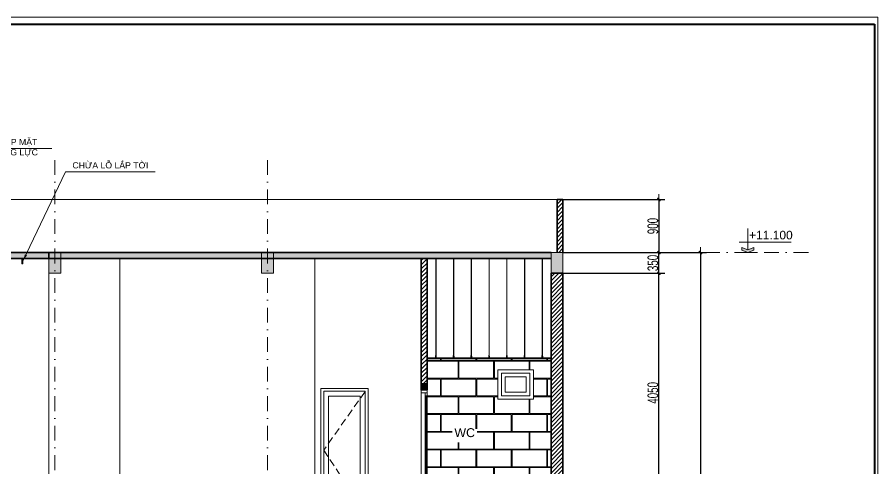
# Model space of a CAD drawing. Header units: inches. Extents: x 921646 to 2157952, y -92667 to 262089.
# Drawn here: x 1961124 to 1975689, y 151147 to 158778 of the extents above; entities that cross this region are included whole.
import ezdxf
from ezdxf.enums import TextEntityAlignment as Align

# ---------------------------------------------------------------- set-up
doc = ezdxf.new("R2010")
doc.units = ezdxf.units.IN
doc.header["$MEASUREMENT"] = 0
doc.linetypes.add('DASHDOT', pattern=[1, 0.5, -0.25, 0, -0.25])
doc.linetypes.add('HIDDEN', pattern=[9.525, 6.35, -3.175])
doc.layers.get('0').update_dxf_attribs({"lineweight": 9})
doc.layers.get('DEFPOINTS').update_dxf_attribs({"lineweight": 9})
for name, color, linetype, lineweight in [('00 gach chiu lua', 30, 'Continuous', 13), ('01-WALL', 10, 'Continuous', 35), ('04-TRUC', 40, 'DASHDOT', 9), ('09-DIMOUT', 251, 'Continuous', 9), ('11 CUA', 42, 'Continuous', 15), ('12 LAT GACH', 46, 'Continuous', 13), ('13-VATDUNG', 104, 'Continuous', 13), ('14 KHUAT', 106, 'HIDDEN', 13), ('15 TEXT', 134, 'Continuous', 15), ('6 DIM KICH THUOC', 8, 'Continuous', 9), ('7 VAT DUNG', 34, 'Continuous', 15), ('Cp Net Manh 0.15', 8, 'Continuous', 15), ('Cp Net Thep 0.40', 2, 'Continuous', 40), ('CUA', 3, 'Continuous', 18), ('dim', 252, 'Continuous', 9)]:
    doc.layers.add(name, color=color, linetype=linetype, lineweight=lineweight)
doc.layers.add('02-TEXT', color=7, linetype='Continuous')
doc.styles.add('ARIAL', font='arial.ttf')
doc.styles.add('C', font='VHARIAL.TTF')
doc.styles.add('CHU', font='arial.ttf')
doc.styles.add('KICHTHUOC', font='VHELVCN.TTF', dxfattribs={"width": 0.8})
doc.styles.add('KS Sophia 191015$0$GHICHU-C', font='arial.ttf', dxfattribs={"width": 0.7})
doc.dimstyles.new('Copy of 100', dxfattribs={"dimscale": 100, "dimtxt": 1.8, "dimasz": 0.003, "dimexe": 1, "dimexo": 0, "dimgap": 0.1, "dimtad": 1, "dimdec": 0, "dimdsep": 46, "dimtxsty": 'KICHTHUOC', "dimblk": '1A', "dimcen": 0.001, "dimdle": 1.5, "dimclrt": 3, "dimadec": 0, "dimazin": 0, "dimtfac": 1, "dimtdec": 0, "dimtix": 1, "dimtmove": 2, "dimatfit": 3, "dimldrblk": '1A', "dimfxl": 1, "dimtolj": 1, "dimtzin": 0, "dimarcsym": 0})
doc.dimstyles.new('VJC100', dxfattribs={"dimscale": 1.2, "dimtxt": 200, "dimasz": 100, "dimexe": 100, "dimexo": 0, "dimgap": 60, "dimtad": 1, "dimdec": 0, "dimlfac": -1, "dimzin": 9, "dimdsep": 46, "dimtxsty": 'CHU', "dimblk": 'ARCHTICK', "dimcen": 0.9, "dimdle": 100, "dimclrd": 251, "dimclre": 251, "dimclrt": 3, "dimadec": 0, "dimazin": 0, "dimtfac": 1, "dimtdec": 0, "dimtix": 1, "dimtmove": 2, "dimatfit": 3, "dimfxl": 500, "dimtolj": 1, "dimtzin": 0, "dimlwd": 13, "dimlwe": 9, "dimarcsym": 0})

# ---------------------------------------------------------------- blocks, each defined once
blk = doc.blocks.new('ưqeqweqeqeqeqw')
at = {"layer": '09-DIMOUT'}
h = blk.add_hatch(color=256, dxfattribs=at)
h.dxf.hatch_style = 1
h.paths.add_polyline_path([(1769227, 99389), (1769027, 99389), (1769027, 99039), (1769227, 99039)])
blk.add_lwpolyline([(1769027, 99039), (1769227, 99039), (1769227, 99389), (1769027, 99389)], close=True, dxfattribs=at)
blk = doc.blocks.new('KTHUOC')
blk.add_hatch(color=256).paths.add_polyline_path([(-71, -42), (42, 71, -1), (71, 42), (-42, -71, -1)])
for p, q in [((-14, 14), (14, -14)), ((0, -200), (0, 200)), ((-300, 0), (300, 0))]:
    blk.add_line(p, q)
for points in [[(42, 71), (-71, -42)], [(-42, -71), (71, 42)]]:
    blk.add_lwpolyline(points)
for centre, start, end in [((57, 57), 315, 135), ((-57, -57), 135, 315)]:
    blk.add_arc(centre, 20, start, end)
blk = doc.blocks.new('1A')
at = {"layer": '00 gach chiu lua'}
blk.add_blockref('KTHUOC', (0, 0), dxfattribs=at)
blk = doc.blocks.new('*D57')
at = {"layer": '09-DIMOUT', "color": 0, "lineweight": -2, "transparency": 16777216}
for p, q in [((1970361, 154441), (1972085, 154441)), ((1971985, 150392), (1971985, 154441)), ((1971480, 150391), (1972085, 150391))]:
    blk.add_line(p, q, dxfattribs=at)
at = {"layer": 'DEFPOINTS', "color": 0, "transparency": 16777216}
for p in [(1970361, 154441), (1971985, 154441), (1971480, 150391)]:
    blk.add_point(p, dxfattribs=at)
at = {"layer": '09-DIMOUT', "color": 0, "lineweight": -2, "transparency": 16777216, "xscale": 0.3, "yscale": 0.3, "zscale": 0.3}
for p, rotation in [((1971985, 154441), 90), ((1971985, 150391), 270)]:
    blk.add_blockref('1A', p, dxfattribs=dict(at, rotation=rotation))
at = {"layer": '09-DIMOUT', "color": 3, "transparency": 16777216, "insert": (1971883, 152416), "char_height": 180, "attachment_point": 5, "rotation": 90, "style": 'KICHTHUOC'}
blk.add_mtext('\\A1;4050', dxfattribs=at)
blk = doc.blocks.new('*D58')
at = {"layer": '09-DIMOUT', "color": 0, "lineweight": -2, "transparency": 16777216}
for p, q in [((1971480, 154791), (1972790, 154791)), ((1972690, 154791), (1972690, 143692)), ((1971480, 143691), (1972790, 143691))]:
    blk.add_line(p, q, dxfattribs=at)
at = {"layer": 'DEFPOINTS', "color": 0, "transparency": 16777216}
for p in [(1971480, 154791), (1971480, 143691), (1972690, 143691)]:
    blk.add_point(p, dxfattribs=at)
at = {"layer": '09-DIMOUT', "color": 0, "lineweight": -2, "transparency": 16777216, "xscale": 0.3, "yscale": 0.3, "zscale": 0.3}
for p, rotation in [((1972690, 154791), 90), ((1972690, 143691), 270)]:
    blk.add_blockref('1A', p, dxfattribs=dict(at, rotation=rotation))
at = {"layer": '09-DIMOUT', "color": 3, "transparency": 16777216, "insert": (1972589, 149241), "char_height": 180, "attachment_point": 5, "rotation": 90, "style": 'KICHTHUOC'}
blk.add_mtext('\\A1;11100', dxfattribs=at)
blk = doc.blocks.new('*D62')
at = {"layer": '09-DIMOUT', "color": 0, "lineweight": -2, "transparency": 16777216}
for p, q in [((1970361, 155691), (1972085, 155691)), ((1971985, 155691), (1971985, 154792)), ((1970361, 154791), (1972085, 154791))]:
    blk.add_line(p, q, dxfattribs=at)
at = {"layer": 'DEFPOINTS', "color": 0, "transparency": 16777216}
for p in [(1970361, 155691), (1970361, 154791), (1971985, 154791)]:
    blk.add_point(p, dxfattribs=at)
at = {"layer": '09-DIMOUT', "color": 0, "lineweight": -2, "transparency": 16777216, "xscale": 0.3, "yscale": 0.3, "zscale": 0.3}
for p, rotation in [((1971985, 155691), 90), ((1971985, 154791), 270)]:
    blk.add_blockref('1A', p, dxfattribs=dict(at, rotation=rotation))
at = {"layer": '09-DIMOUT', "color": 3, "transparency": 16777216, "insert": (1971883, 155241), "char_height": 180, "attachment_point": 5, "rotation": 90, "style": 'KICHTHUOC'}
blk.add_mtext('\\A1;900', dxfattribs=at)
blk = doc.blocks.new('cao do')
at = {"layer": '15 TEXT'}
h = blk.add_hatch(color=256, dxfattribs=at)
h.dxf.hatch_style = 1
h.paths.add_polyline_path([(155, 47), (261, 90), (261, 42), (155, 0), (49, 42), (49, 90)])
for p, q in [((0, 181), (911, 181)), ((0, 0), (310, 0))]:
    blk.add_line(p, q, dxfattribs=at)
blk.add_lwpolyline([(155, 424), (155, 47)], dxfattribs=at)
blk.add_lwpolyline([(155, 47), (261, 90), (261, 42), (155, 0), (49, 42), (49, 90)], close=True, dxfattribs=at)
at = {"layer": '15 TEXT', "color": 3, "style": 'ARIAL'}
blk.add_attdef('%%P0,000', text='', height=150, dxfattribs=at).set_placement((558, 307), align=Align.MIDDLE_CENTER)
blk = doc.blocks.new('_ArchTick')
at = {"layer": 'dim', "const_width": 0.15}
blk.add_lwpolyline([(0.2, 0.2), (-0.2, -0.2)], dxfattribs=at)
blk = doc.blocks.new('Khung Ht dep')
at = {"layer": 'Cp Net Thep 0.40', "color": 106, "flags": 128}
blk.add_lwpolyline([(30380, 21415), (30380, 1792), (3162, 1792), (3162, 21415)], close=True, dxfattribs=at)
at = {"layer": 'DEFPOINTS', "ltscale": 100}
blk.add_lwpolyline([(30430, 1692), (30430, 21515), (1912, 21515), (1912, 1692)], close=True, dxfattribs=at)
blk = doc.blocks.new('*D985')
at = {"layer": '09-DIMOUT', "color": 0, "lineweight": -2, "transparency": 16777216}
for p, q in [((1970361, 154791), (1972085, 154791)), ((1971985, 154442), (1971985, 154791)), ((1970361, 154441), (1972085, 154441))]:
    blk.add_line(p, q, dxfattribs=at)
at = {"layer": 'DEFPOINTS', "color": 0, "transparency": 16777216}
for p in [(1970361, 154791), (1971985, 154791), (1970361, 154441)]:
    blk.add_point(p, dxfattribs=at)
at = {"layer": '09-DIMOUT', "color": 0, "lineweight": -2, "transparency": 16777216, "xscale": 0.3, "yscale": 0.3, "zscale": 0.3}
for p, rotation in [((1971985, 154791), 90), ((1971985, 154441), 270)]:
    blk.add_blockref('1A', p, dxfattribs=dict(at, rotation=rotation))
at = {"layer": '09-DIMOUT', "color": 3, "transparency": 16777216, "insert": (1971883, 154616), "char_height": 180, "attachment_point": 5, "rotation": 90, "style": 'KICHTHUOC'}
blk.add_mtext('\\A1;350', dxfattribs=at)
blk = doc.blocks.new('*U63')
for p, q in [((100, 0), (100, -30)), ((1975, 0), (1975, -30)), ((50, -30), (2025, -30))]:
    blk.add_line(p, q)
for points in [[(0, 0), (50, 0), (50, -100), (0, -100)], [(2025, 0), (2075, 0), (2075, -100), (2025, -100)]]:
    blk.add_lwpolyline(points, close=True)
for points in [[(2025, 0), (50, 0)], [(2025, -100), (50, -100)]]:
    blk.add_lwpolyline(points)
at = {"color": 8}
blk.add_lwpolyline([(100, -15), (1975, -15)], dxfattribs=at)
at = {"style": 'KS Sophia 191015$0$GHICHU-C', "flags": 1}
for tag, p in [('TEN_CUA', (450, -174)), ('KICH_THUOC', (450, -290)), ('QUI_CACH', (450, -411))]:
    blk.add_attdef(tag, text='', height=50, dxfattribs=at).set_placement(p, align=Align.MIDDLE)
blk = doc.blocks.new('*U993')
for p, q in [((295, 3400), (295, 122)), ((303, 3400), (303, 122)), ((895, 3400), (895, 122)), ((903, 3400), (903, 122)), ((1495, 3400), (1495, 122)), ((1503, 3400), (1503, 122)), ((2095, 3400), (2095, 122)), ((2103, 3400), (2103, 122)), ((2695, 3400), (2695, 122)), ((2703, 3400), (2703, 122)), ((3295, 3400), (3295, 122)), ((3303, 3400), (3303, 122)), ((3895, 3400), (3895, 122)), ((3903, 3400), (3903, 122)), ((286, 92), (287, 92)), ((286, 92), (286, 88)), ((287, 91), (286, 91)), ((286, 91), (287, 91)), ((287, 88), (286, 88)), ((286, 88), (287, 88)), ((286, 88), (287, 88)), ((287, 97), (289, 97)), ((287, 97), (287, 30)), ((287, 92), (287, 88)), ((287, 30), (313, 30)), ((288, 118), (288, 116)), ((288, 118), (313, 118)), ((288, 116), (311, 116)), ((289, 97), (289, 32)), ((309, 91), (289, 91)), ((307, 88), (289, 88)), ((289, 75), (289, 82)), ((289, 82), (309, 82)), ((289, 75), (290, 74)), ((289, 39), (290, 40)), ((289, 32), (289, 39)), ((309, 32), (289, 32)), ((289, 32), (311, 32)), ((290, 75), (290, 81)), ((290, 81), (308, 81)), ((290, 75), (291, 75)), ((290, 40), (290, 74)), ((290, 33), (290, 39)), ((290, 39), (291, 39)), ((308, 33), (290, 33)), ((291, 39), (291, 75)), ((293, 121), (293, 118)), ((293, 113), (293, 116)), ((303, 122), (294, 122)), ((303, 112), (294, 112)), ((295, 121), (295, 118)), ((295, 118), (295, 118)), ((295, 113), (295, 116)), ((295, 112), (295, 111)), ((295, 110), (295, 109)), ((295, 108), (295, 107)), ((295, 106), (295, 105)), ((295, 104), (295, 103)), ((303, 102), (295, 102)), ((304, 122), (303, 122)), ((303, 121), (303, 118)), ((303, 118), (303, 118)), ((303, 113), (303, 116)), ((304, 112), (303, 112)), ((303, 112), (303, 111)), ((303, 110), (303, 109)), ((303, 108), (303, 107)), ((303, 106), (303, 105)), ((303, 104), (303, 103)), ((305, 121), (305, 118)), ((305, 113), (305, 116)), ((309, 88), (308, 88)), ((308, 81), (308, 76)), ((309, 76), (308, 76)), ((308, 38), (308, 33)), ((309, 38), (308, 38)), ((309, 82), (309, 76)), ((309, 38), (309, 32)), ((311, 91), (310, 91)), ((311, 88), (310, 88)), ((311, 116), (311, 32)), ((313, 118), (313, 30)), ((314, 92), (313, 92)), ((313, 92), (313, 88)), ((314, 91), (313, 91)), ((314, 88), (313, 88)), ((314, 88), (313, 88)), ((314, 92), (314, 88)), ((886, 92), (887, 92)), ((886, 92), (886, 88)), ((887, 91), (886, 91)), ((886, 91), (887, 91)), ((887, 88), (886, 88)), ((886, 88), (887, 88)), ((886, 88), (887, 88)), ((887, 97), (889, 97)), ((887, 97), (887, 30)), ((887, 92), (887, 88)), ((887, 30), (913, 30)), ((888, 118), (888, 116)), ((888, 118), (913, 118)), ((888, 116), (911, 116)), ((889, 97), (889, 32)), ((909, 91), (889, 91)), ((907, 88), (889, 88)), ((889, 75), (889, 82)), ((889, 82), (909, 82)), ((889, 75), (890, 74)), ((889, 39), (890, 40)), ((889, 32), (889, 39)), ((909, 32), (889, 32)), ((889, 32), (911, 32)), ((890, 75), (890, 81)), ((890, 81), (908, 81)), ((890, 75), (891, 75)), ((890, 40), (890, 74)), ((890, 33), (890, 39)), ((890, 39), (891, 39)), ((908, 33), (890, 33)), ((891, 39), (891, 75)), ((893, 121), (893, 118)), ((893, 113), (893, 116)), ((903, 122), (894, 122)), ((903, 112), (894, 112)), ((895, 121), (895, 118)), ((895, 118), (895, 118)), ((895, 113), (895, 116)), ((895, 112), (895, 111)), ((895, 110), (895, 109)), ((895, 108), (895, 107)), ((895, 106), (895, 105)), ((895, 104), (895, 103)), ((903, 102), (895, 102)), ((904, 122), (903, 122)), ((903, 121), (903, 118)), ((903, 118), (903, 118)), ((903, 113), (903, 116)), ((904, 112), (903, 112)), ((903, 112), (903, 111)), ((903, 110), (903, 109)), ((903, 108), (903, 107)), ((903, 106), (903, 105)), ((903, 104), (903, 103)), ((905, 121), (905, 118)), ((905, 113), (905, 116)), ((909, 88), (908, 88)), ((908, 81), (908, 76)), ((909, 76), (908, 76)), ((908, 38), (908, 33)), ((909, 38), (908, 38)), ((909, 82), (909, 76)), ((909, 38), (909, 32)), ((911, 91), (910, 91)), ((911, 88), (910, 88)), ((911, 116), (911, 32)), ((913, 118), (913, 30)), ((914, 92), (913, 92)), ((913, 92), (913, 88)), ((914, 91), (913, 91)), ((914, 88), (913, 88)), ((914, 88), (913, 88)), ((914, 92), (914, 88)), ((1486, 92), (1487, 92)), ((1486, 92), (1486, 88)), ((1487, 91), (1486, 91)), ((1486, 91), (1487, 91)), ((1487, 88), (1486, 88)), ((1486, 88), (1487, 88)), ((1486, 88), (1487, 88)), ((1487, 97), (1489, 97)), ((1487, 97), (1487, 30)), ((1487, 92), (1487, 88)), ((1487, 30), (1513, 30)), ((1488, 118), (1488, 116)), ((1488, 118), (1513, 118)), ((1488, 116), (1511, 116)), ((1489, 97), (1489, 32)), ((1509, 91), (1489, 91)), ((1507, 88), (1489, 88)), ((1489, 75), (1489, 82)), ((1489, 82), (1509, 82)), ((1489, 75), (1490, 74)), ((1489, 39), (1490, 40)), ((1489, 32), (1489, 39)), ((1509, 32), (1489, 32)), ((1489, 32), (1511, 32)), ((1490, 75), (1490, 81)), ((1490, 81), (1508, 81)), ((1490, 75), (1491, 75)), ((1490, 40), (1490, 74)), ((1490, 33), (1490, 39)), ((1490, 39), (1491, 39)), ((1508, 33), (1490, 33)), ((1491, 39), (1491, 75)), ((1493, 121), (1493, 118)), ((1493, 113), (1493, 116)), ((1503, 122), (1494, 122)), ((1503, 112), (1494, 112)), ((1495, 121), (1495, 118)), ((1495, 118), (1495, 118)), ((1495, 113), (1495, 116)), ((1495, 112), (1495, 111)), ((1495, 110), (1495, 109)), ((1495, 108), (1495, 107)), ((1495, 106), (1495, 105)), ((1495, 104), (1495, 103)), ((1503, 102), (1495, 102)), ((1504, 122), (1503, 122)), ((1503, 121), (1503, 118)), ((1503, 118), (1503, 118)), ((1503, 113), (1503, 116)), ((1504, 112), (1503, 112)), ((1503, 112), (1503, 111)), ((1503, 110), (1503, 109)), ((1503, 108), (1503, 107)), ((1503, 106), (1503, 105)), ((1503, 104), (1503, 103)), ((1505, 121), (1505, 118)), ((1505, 113), (1505, 116)), ((1509, 88), (1508, 88)), ((1508, 81), (1508, 76)), ((1509, 76), (1508, 76)), ((1508, 38), (1508, 33)), ((1509, 38), (1508, 38)), ((1509, 82), (1509, 76)), ((1509, 38), (1509, 32)), ((1511, 91), (1510, 91)), ((1511, 88), (1510, 88)), ((1511, 116), (1511, 32)), ((1513, 118), (1513, 30)), ((1514, 92), (1513, 92)), ((1513, 92), (1513, 88)), ((1514, 91), (1513, 91)), ((1514, 88), (1513, 88)), ((1514, 88), (1513, 88)), ((1514, 92), (1514, 88)), ((2086, 92), (2087, 92)), ((2086, 92), (2086, 88)), ((2087, 91), (2086, 91)), ((2086, 91), (2087, 91)), ((2087, 88), (2086, 88)), ((2086, 88), (2087, 88)), ((2086, 88), (2087, 88)), ((2087, 97), (2089, 97)), ((2087, 97), (2087, 30)), ((2087, 92), (2087, 88)), ((2087, 30), (2113, 30)), ((2088, 118), (2088, 116)), ((2088, 118), (2113, 118)), ((2088, 116), (2111, 116)), ((2089, 97), (2089, 32)), ((2109, 91), (2089, 91)), ((2107, 88), (2089, 88)), ((2089, 75), (2089, 82)), ((2089, 82), (2109, 82)), ((2089, 75), (2090, 74)), ((2089, 39), (2090, 40)), ((2089, 32), (2089, 39)), ((2109, 32), (2089, 32)), ((2089, 32), (2111, 32)), ((2090, 75), (2090, 81)), ((2090, 81), (2108, 81)), ((2090, 75), (2091, 75)), ((2090, 40), (2090, 74)), ((2090, 33), (2090, 39)), ((2090, 39), (2091, 39)), ((2108, 33), (2090, 33)), ((2091, 39), (2091, 75)), ((2093, 121), (2093, 118)), ((2093, 113), (2093, 116)), ((2103, 122), (2094, 122)), ((2103, 112), (2094, 112)), ((2095, 121), (2095, 118)), ((2095, 118), (2095, 118)), ((2095, 113), (2095, 116)), ((2095, 112), (2095, 111)), ((2095, 110), (2095, 109)), ((2095, 108), (2095, 107)), ((2095, 106), (2095, 105)), ((2095, 104), (2095, 103)), ((2103, 102), (2095, 102)), ((2104, 122), (2103, 122)), ((2103, 121), (2103, 118)), ((2103, 118), (2103, 118)), ((2103, 113), (2103, 116)), ((2104, 112), (2103, 112)), ((2103, 112), (2103, 111)), ((2103, 110), (2103, 109)), ((2103, 108), (2103, 107)), ((2103, 106), (2103, 105)), ((2103, 104), (2103, 103)), ((2105, 121), (2105, 118)), ((2105, 113), (2105, 116)), ((2109, 88), (2108, 88)), ((2108, 81), (2108, 76)), ((2109, 76), (2108, 76)), ((2108, 38), (2108, 33)), ((2109, 38), (2108, 38)), ((2109, 82), (2109, 76)), ((2109, 38), (2109, 32)), ((2111, 91), (2110, 91)), ((2111, 88), (2110, 88)), ((2111, 116), (2111, 32)), ((2113, 118), (2113, 30)), ((2114, 92), (2113, 92)), ((2113, 92), (2113, 88)), ((2114, 91), (2113, 91)), ((2114, 88), (2113, 88)), ((2114, 88), (2113, 88)), ((2114, 92), (2114, 88)), ((2686, 92), (2687, 92)), ((2686, 92), (2686, 88)), ((2687, 91), (2686, 91)), ((2686, 91), (2687, 91)), ((2687, 88), (2686, 88)), ((2686, 88), (2687, 88)), ((2686, 88), (2687, 88)), ((2687, 97), (2689, 97)), ((2687, 97), (2687, 30)), ((2687, 92), (2687, 88)), ((2687, 30), (2713, 30)), ((2688, 118), (2688, 116)), ((2688, 118), (2713, 118)), ((2688, 116), (2711, 116)), ((2689, 97), (2689, 32)), ((2709, 91), (2689, 91)), ((2707, 88), (2689, 88)), ((2689, 75), (2689, 82)), ((2689, 82), (2709, 82)), ((2689, 75), (2690, 74)), ((2689, 39), (2690, 40)), ((2689, 32), (2689, 39)), ((2709, 32), (2689, 32)), ((2689, 32), (2711, 32)), ((2690, 75), (2690, 81)), ((2690, 81), (2708, 81)), ((2690, 75), (2691, 75)), ((2690, 40), (2690, 74)), ((2690, 33), (2690, 39)), ((2690, 39), (2691, 39)), ((2708, 33), (2690, 33)), ((2691, 39), (2691, 75)), ((2693, 121), (2693, 118)), ((2693, 113), (2693, 116)), ((2703, 122), (2694, 122)), ((2703, 112), (2694, 112)), ((2695, 121), (2695, 118)), ((2695, 118), (2695, 118)), ((2695, 113), (2695, 116)), ((2695, 112), (2695, 111)), ((2695, 110), (2695, 109)), ((2695, 108), (2695, 107)), ((2695, 106), (2695, 105)), ((2695, 104), (2695, 103)), ((2703, 102), (2695, 102)), ((2704, 122), (2703, 122)), ((2703, 121), (2703, 118)), ((2703, 118), (2703, 118)), ((2703, 113), (2703, 116)), ((2704, 112), (2703, 112)), ((2703, 112), (2703, 111)), ((2703, 110), (2703, 109)), ((2703, 108), (2703, 107)), ((2703, 106), (2703, 105)), ((2703, 104), (2703, 103)), ((2705, 121), (2705, 118)), ((2705, 113), (2705, 116)), ((2709, 88), (2708, 88)), ((2708, 81), (2708, 76)), ((2709, 76), (2708, 76)), ((2708, 38), (2708, 33)), ((2709, 38), (2708, 38)), ((2709, 82), (2709, 76)), ((2709, 38), (2709, 32)), ((2711, 91), (2710, 91)), ((2711, 88), (2710, 88)), ((2711, 116), (2711, 32)), ((2713, 118), (2713, 30)), ((2714, 92), (2713, 92)), ((2713, 92), (2713, 88)), ((2714, 91), (2713, 91)), ((2714, 88), (2713, 88)), ((2714, 88), (2713, 88)), ((2714, 92), (2714, 88)), ((3286, 92), (3287, 92)), ((3286, 92), (3286, 88)), ((3287, 91), (3286, 91)), ((3286, 91), (3287, 91)), ((3287, 88), (3286, 88)), ((3286, 88), (3287, 88)), ((3286, 88), (3287, 88)), ((3287, 97), (3289, 97)), ((3287, 97), (3287, 30)), ((3287, 92), (3287, 88)), ((3287, 30), (3313, 30)), ((3288, 118), (3288, 116)), ((3288, 118), (3313, 118)), ((3288, 116), (3311, 116)), ((3289, 97), (3289, 32)), ((3309, 91), (3289, 91)), ((3307, 88), (3289, 88)), ((3289, 75), (3289, 82)), ((3289, 82), (3309, 82)), ((3289, 75), (3290, 74)), ((3289, 39), (3290, 40)), ((3289, 32), (3289, 39)), ((3309, 32), (3289, 32)), ((3289, 32), (3311, 32)), ((3290, 75), (3290, 81)), ((3290, 81), (3308, 81)), ((3290, 75), (3291, 75)), ((3290, 40), (3290, 74)), ((3290, 33), (3290, 39)), ((3290, 39), (3291, 39)), ((3308, 33), (3290, 33)), ((3291, 39), (3291, 75)), ((3293, 121), (3293, 118)), ((3293, 113), (3293, 116)), ((3303, 122), (3294, 122)), ((3303, 112), (3294, 112)), ((3295, 121), (3295, 118)), ((3295, 118), (3295, 118)), ((3295, 113), (3295, 116)), ((3295, 112), (3295, 111)), ((3295, 110), (3295, 109)), ((3295, 108), (3295, 107)), ((3295, 106), (3295, 105)), ((3295, 104), (3295, 103)), ((3303, 102), (3295, 102)), ((3304, 122), (3303, 122)), ((3303, 121), (3303, 118)), ((3303, 118), (3303, 118)), ((3303, 113), (3303, 116)), ((3304, 112), (3303, 112)), ((3303, 112), (3303, 111)), ((3303, 110), (3303, 109)), ((3303, 108), (3303, 107)), ((3303, 106), (3303, 105)), ((3303, 104), (3303, 103)), ((3305, 121), (3305, 118)), ((3305, 113), (3305, 116)), ((3309, 88), (3308, 88)), ((3308, 81), (3308, 76)), ((3309, 76), (3308, 76)), ((3308, 38), (3308, 33)), ((3309, 38), (3308, 38)), ((3309, 82), (3309, 76)), ((3309, 38), (3309, 32)), ((3311, 91), (3310, 91)), ((3311, 88), (3310, 88)), ((3311, 116), (3311, 32)), ((3313, 118), (3313, 30)), ((3314, 92), (3313, 92)), ((3313, 92), (3313, 88)), ((3314, 91), (3313, 91)), ((3314, 88), (3313, 88)), ((3314, 88), (3313, 88)), ((3314, 92), (3314, 88)), ((3886, 92), (3887, 92)), ((3886, 92), (3886, 88)), ((3887, 91), (3886, 91)), ((3886, 91), (3887, 91)), ((3887, 88), (3886, 88)), ((3886, 88), (3887, 88)), ((3886, 88), (3887, 88)), ((3887, 97), (3889, 97)), ((3887, 97), (3887, 30)), ((3887, 92), (3887, 88)), ((3887, 30), (3913, 30)), ((3888, 118), (3888, 116)), ((3888, 118), (3913, 118)), ((3888, 116), (3911, 116)), ((3889, 97), (3889, 32)), ((3909, 91), (3889, 91)), ((3907, 88), (3889, 88)), ((3889, 75), (3889, 82)), ((3889, 82), (3909, 82)), ((3889, 75), (3890, 74)), ((3889, 39), (3890, 40)), ((3889, 32), (3889, 39)), ((3909, 32), (3889, 32)), ((3889, 32), (3911, 32)), ((3890, 75), (3890, 81)), ((3890, 81), (3908, 81)), ((3890, 75), (3891, 75)), ((3890, 40), (3890, 74)), ((3890, 33), (3890, 39)), ((3890, 39), (3891, 39)), ((3908, 33), (3890, 33)), ((3891, 39), (3891, 75)), ((3893, 121), (3893, 118)), ((3893, 113), (3893, 116)), ((3903, 122), (3894, 122)), ((3903, 112), (3894, 112)), ((3895, 121), (3895, 118)), ((3895, 118), (3895, 118)), ((3895, 113), (3895, 116)), ((3895, 112), (3895, 111)), ((3895, 110), (3895, 109)), ((3895, 108), (3895, 107)), ((3895, 106), (3895, 105)), ((3895, 104), (3895, 103)), ((3903, 102), (3895, 102)), ((3904, 122), (3903, 122)), ((3903, 121), (3903, 118)), ((3903, 118), (3903, 118)), ((3903, 113), (3903, 116)), ((3904, 112), (3903, 112)), ((3903, 112), (3903, 111)), ((3903, 110), (3903, 109)), ((3903, 108), (3903, 107)), ((3903, 106), (3903, 105)), ((3903, 104), (3903, 103)), ((3905, 121), (3905, 118)), ((3905, 113), (3905, 116)), ((3909, 88), (3908, 88)), ((3908, 81), (3908, 76)), ((3909, 76), (3908, 76)), ((3908, 38), (3908, 33)), ((3909, 38), (3908, 38)), ((3909, 82), (3909, 76)), ((3909, 38), (3909, 32)), ((3911, 91), (3910, 91)), ((3911, 88), (3910, 88)), ((3911, 116), (3911, 32)), ((3913, 118), (3913, 30)), ((3914, 92), (3913, 92)), ((3913, 92), (3913, 88)), ((3914, 91), (3913, 91)), ((3914, 88), (3913, 88)), ((3914, 88), (3913, 88)), ((3914, 92), (3914, 88))]:
    blk.add_line(p, q)
for points in [[(0, 30), (4200, 30)], [(0, 0), (4200, 0)], [(295, 110), (303, 112)], [(295, 111), (300, 112)], [(295, 109), (303, 111)], [(295, 108), (303, 110)], [(295, 107), (303, 109)], [(295, 106), (303, 108)], [(295, 105), (303, 107)], [(295, 104), (303, 106)], [(295, 103), (303, 105)], [(295, 102), (303, 104)], [(299, 102), (303, 103)], [(309, 91), (307, 88)], [(310, 91), (308, 88)], [(311, 91), (309, 88)], [(311, 90), (310, 88)], [(316, 91), (314, 89)], [(315, 91), (314, 90)], [(315, 91), (314, 91)], [(315, 88), (314, 88)], [(316, 90), (315, 88)], [(316, 88), (316, 88), (316, 91)], [(895, 110), (903, 112)], [(895, 111), (900, 112)], [(895, 109), (903, 111)], [(895, 108), (903, 110)], [(895, 107), (903, 109)], [(895, 106), (903, 108)], [(895, 105), (903, 107)], [(895, 104), (903, 106)], [(895, 103), (903, 105)], [(895, 102), (903, 104)], [(899, 102), (903, 103)], [(909, 91), (907, 88)], [(910, 91), (908, 88)], [(911, 91), (909, 88)], [(911, 90), (910, 88)], [(916, 91), (914, 89)], [(915, 91), (914, 90)], [(915, 91), (914, 91)], [(915, 88), (914, 88)], [(916, 90), (915, 88)], [(916, 88), (916, 88), (916, 91)], [(1495, 110), (1503, 112)], [(1495, 111), (1500, 112)], [(1495, 109), (1503, 111)], [(1495, 108), (1503, 110)], [(1495, 107), (1503, 109)], [(1495, 106), (1503, 108)], [(1495, 105), (1503, 107)], [(1495, 104), (1503, 106)], [(1495, 103), (1503, 105)], [(1495, 102), (1503, 104)], [(1499, 102), (1503, 103)], [(1509, 91), (1507, 88)], [(1510, 91), (1508, 88)], [(1511, 91), (1509, 88)], [(1511, 90), (1510, 88)], [(1516, 91), (1514, 89)], [(1515, 91), (1514, 90)], [(1515, 91), (1514, 91)], [(1515, 88), (1514, 88)], [(1516, 90), (1515, 88)], [(1516, 88), (1516, 88), (1516, 91)], [(2095, 110), (2103, 112)], [(2095, 111), (2100, 112)], [(2095, 109), (2103, 111)], [(2095, 108), (2103, 110)], [(2095, 107), (2103, 109)], [(2095, 106), (2103, 108)], [(2095, 105), (2103, 107)], [(2095, 104), (2103, 106)], [(2095, 103), (2103, 105)], [(2095, 102), (2103, 104)], [(2099, 102), (2103, 103)], [(2109, 91), (2107, 88)], [(2110, 91), (2108, 88)], [(2111, 91), (2109, 88)], [(2111, 90), (2110, 88)], [(2116, 91), (2114, 89)], [(2115, 91), (2114, 90)], [(2115, 91), (2114, 91)], [(2115, 88), (2114, 88)], [(2116, 90), (2115, 88)], [(2116, 88), (2116, 88), (2116, 91)], [(2695, 110), (2703, 112)], [(2695, 111), (2700, 112)], [(2695, 109), (2703, 111)], [(2695, 108), (2703, 110)], [(2695, 107), (2703, 109)], [(2695, 106), (2703, 108)], [(2695, 105), (2703, 107)], [(2695, 104), (2703, 106)], [(2695, 103), (2703, 105)], [(2695, 102), (2703, 104)], [(2699, 102), (2703, 103)], [(2709, 91), (2707, 88)], [(2710, 91), (2708, 88)], [(2711, 91), (2709, 88)], [(2711, 90), (2710, 88)], [(2716, 91), (2714, 89)], [(2715, 91), (2714, 90)], [(2715, 91), (2714, 91)], [(2715, 88), (2714, 88)], [(2716, 90), (2715, 88)], [(2716, 88), (2716, 88), (2716, 91)], [(3295, 110), (3303, 112)], [(3295, 111), (3300, 112)], [(3295, 109), (3303, 111)], [(3295, 108), (3303, 110)], [(3295, 107), (3303, 109)], [(3295, 106), (3303, 108)], [(3295, 105), (3303, 107)], [(3295, 104), (3303, 106)], [(3295, 103), (3303, 105)], [(3295, 102), (3303, 104)], [(3299, 102), (3303, 103)], [(3309, 91), (3307, 88)], [(3310, 91), (3308, 88)], [(3311, 91), (3309, 88)], [(3311, 90), (3310, 88)], [(3316, 91), (3314, 89)], [(3315, 91), (3314, 90)], [(3315, 91), (3314, 91)], [(3315, 88), (3314, 88)], [(3316, 90), (3315, 88)], [(3316, 88), (3316, 88), (3316, 91)], [(3895, 110), (3903, 112)], [(3895, 111), (3900, 112)], [(3895, 109), (3903, 111)], [(3895, 108), (3903, 110)], [(3895, 107), (3903, 109)], [(3895, 106), (3903, 108)], [(3895, 105), (3903, 107)], [(3895, 104), (3903, 106)], [(3895, 103), (3903, 105)], [(3895, 102), (3903, 104)], [(3899, 102), (3903, 103)], [(3909, 91), (3907, 88)], [(3910, 91), (3908, 88)], [(3911, 91), (3909, 88)], [(3911, 90), (3910, 88)], [(3916, 91), (3914, 89)], [(3915, 91), (3914, 90)], [(3915, 91), (3914, 91)], [(3915, 88), (3914, 88)], [(3916, 90), (3915, 88)], [(3916, 88), (3916, 88), (3916, 91)]]:
    blk.add_lwpolyline(points)
for centre, radius, start, end in [((286, 92), 0.447, 90, 180), ((286, 92), 0.447, 180, 270), ((286, 91), 0.447, 90, 180), ((286, 89), 0.447, 180, 270), ((286, 88), 0.447, 180, 270), ((286, 88), 0.447, 90, 180), ((294, 121), 1.19, 90, 180), ((294, 113), 1.19, 180, 270), ((294, 121), 1.19, 0, 90), ((294, 113), 1.19, 270, 0), ((296, 121), 1.19, 90, 180), ((296, 113), 1.19, 180, 270), ((295, 111), 0.562, 297.2617, 62.7383), ((295, 109), 0.562, 297.2617, 62.7383), ((295, 107), 0.562, 297.2617, 62.7383), ((295, 105), 0.562, 297.2617, 62.7383), ((295, 103), 0.562, 297.2617, 62.7383), ((302, 121), 1.19, 0, 90), ((302, 113), 1.19, 270, 0), ((304, 121), 1.19, 90, 180), ((304, 113), 1.19, 180, 270), ((303, 113), 0.562, 214.5734, 242.7383), ((303, 111), 0.562, 117.2617, 242.7383), ((303, 109), 0.562, 117.2617, 242.7383), ((303, 107), 0.562, 117.2617, 242.7383), ((303, 105), 0.562, 117.2617, 242.7383), ((303, 103), 0.562, 117.2617, 242.7383), ((304, 121), 1.19, 0, 90), ((304, 113), 1.19, 270, 0), ((308, 88), 0.586, 31.3565, 148.6435), ((310, 92), 0.755, 228.554, 311.446), ((310, 88), 0.597, 33.1136, 146.8864), ((314, 92), 0.447, 0, 90), ((314, 92), 0.447, 270, 0), ((314, 91), 0.447, 0, 90), ((314, 89), 0.447, 270, 0), ((314, 88), 0.447, 270, 0), ((314, 88), 0.447, 0, 90), ((316, 92), 0.856, 234.24, 305.76), ((316, 88), 0.781, 50.1831, 129.8169), ((886, 92), 0.447, 90, 180), ((886, 92), 0.447, 180, 270), ((886, 91), 0.447, 90, 180), ((886, 89), 0.447, 180, 270), ((886, 88), 0.447, 180, 270), ((886, 88), 0.447, 90, 180), ((894, 121), 1.19, 90, 180), ((894, 113), 1.19, 180, 270), ((894, 121), 1.19, 0, 90), ((894, 113), 1.19, 270, 0), ((896, 121), 1.19, 90, 180), ((896, 113), 1.19, 180, 270), ((895, 111), 0.562, 297.2617, 62.7383), ((895, 109), 0.562, 297.2617, 62.7383), ((895, 107), 0.562, 297.2617, 62.7383), ((895, 105), 0.562, 297.2617, 62.7383), ((895, 103), 0.562, 297.2617, 62.7383), ((902, 121), 1.19, 0, 90), ((902, 113), 1.19, 270, 0), ((904, 121), 1.19, 90, 180), ((904, 113), 1.19, 180, 270), ((903, 113), 0.562, 214.5734, 242.7383), ((903, 111), 0.562, 117.2617, 242.7383), ((903, 109), 0.562, 117.2617, 242.7383), ((903, 107), 0.562, 117.2617, 242.7383), ((903, 105), 0.562, 117.2617, 242.7383), ((903, 103), 0.562, 117.2617, 242.7383), ((904, 121), 1.19, 0, 90), ((904, 113), 1.19, 270, 0), ((908, 88), 0.586, 31.3565, 148.6435), ((910, 92), 0.755, 228.554, 311.446), ((910, 88), 0.597, 33.1136, 146.8864), ((914, 92), 0.447, 0, 90), ((914, 92), 0.447, 270, 0), ((914, 91), 0.447, 0, 90), ((914, 89), 0.447, 270, 0), ((914, 88), 0.447, 270, 0), ((914, 88), 0.447, 0, 90), ((916, 92), 0.856, 234.24, 305.76), ((916, 88), 0.781, 50.1831, 129.8169), ((1486, 92), 0.447, 90, 180), ((1486, 92), 0.447, 180, 270), ((1486, 91), 0.447, 90, 180), ((1486, 89), 0.447, 180, 270), ((1486, 88), 0.447, 180, 270), ((1486, 88), 0.447, 90, 180), ((1494, 121), 1.19, 90, 180), ((1494, 113), 1.19, 180, 270), ((1494, 121), 1.19, 0, 90), ((1494, 113), 1.19, 270, 0), ((1496, 121), 1.19, 90, 180), ((1496, 113), 1.19, 180, 270), ((1495, 111), 0.562, 297.2617, 62.7383), ((1495, 109), 0.562, 297.2617, 62.7383), ((1495, 107), 0.562, 297.2617, 62.7383), ((1495, 105), 0.562, 297.2617, 62.7383), ((1495, 103), 0.562, 297.2617, 62.7383), ((1502, 121), 1.19, 0, 90), ((1502, 113), 1.19, 270, 0), ((1504, 121), 1.19, 90, 180), ((1504, 113), 1.19, 180, 270), ((1503, 113), 0.562, 214.5734, 242.7383), ((1503, 111), 0.562, 117.2617, 242.7383), ((1503, 109), 0.562, 117.2617, 242.7383), ((1503, 107), 0.562, 117.2617, 242.7383), ((1503, 105), 0.562, 117.2617, 242.7383), ((1503, 103), 0.562, 117.2617, 242.7383), ((1504, 121), 1.19, 0, 90), ((1504, 113), 1.19, 270, 0), ((1508, 88), 0.586, 31.3565, 148.6435), ((1510, 92), 0.755, 228.554, 311.446), ((1510, 88), 0.597, 33.1136, 146.8864), ((1514, 92), 0.447, 0, 90), ((1514, 92), 0.447, 270, 0), ((1514, 91), 0.447, 0, 90), ((1514, 89), 0.447, 270, 0), ((1514, 88), 0.447, 270, 0), ((1514, 88), 0.447, 0, 90), ((1516, 92), 0.856, 234.24, 305.76), ((1516, 88), 0.781, 50.1831, 129.8169), ((2086, 92), 0.447, 90, 180), ((2086, 92), 0.447, 180, 270), ((2086, 91), 0.447, 90, 180), ((2086, 89), 0.447, 180, 270), ((2086, 88), 0.447, 180, 270), ((2086, 88), 0.447, 90, 180), ((2094, 121), 1.19, 90, 180), ((2094, 113), 1.19, 180, 270), ((2094, 121), 1.19, 0, 90), ((2094, 113), 1.19, 270, 0), ((2096, 121), 1.19, 90, 180), ((2096, 113), 1.19, 180, 270), ((2095, 111), 0.562, 297.2617, 62.7383), ((2095, 109), 0.562, 297.2617, 62.7383), ((2095, 107), 0.562, 297.2617, 62.7383), ((2095, 105), 0.562, 297.2617, 62.7383), ((2095, 103), 0.562, 297.2617, 62.7383), ((2102, 121), 1.19, 0, 90), ((2102, 113), 1.19, 270, 0), ((2104, 121), 1.19, 90, 180), ((2104, 113), 1.19, 180, 270), ((2103, 113), 0.562, 214.5734, 242.7383), ((2103, 111), 0.562, 117.2617, 242.7383), ((2103, 109), 0.562, 117.2617, 242.7383), ((2103, 107), 0.562, 117.2617, 242.7383), ((2103, 105), 0.562, 117.2617, 242.7383), ((2103, 103), 0.562, 117.2617, 242.7383), ((2104, 121), 1.19, 0, 90), ((2104, 113), 1.19, 270, 0), ((2108, 88), 0.586, 31.3565, 148.6435), ((2110, 92), 0.755, 228.554, 311.446), ((2110, 88), 0.597, 33.1136, 146.8864), ((2114, 92), 0.447, 0, 90), ((2114, 92), 0.447, 270, 0), ((2114, 91), 0.447, 0, 90), ((2114, 89), 0.447, 270, 0), ((2114, 88), 0.447, 270, 0), ((2114, 88), 0.447, 0, 90), ((2116, 92), 0.856, 234.24, 305.76), ((2116, 88), 0.781, 50.1831, 129.8169), ((2686, 92), 0.447, 90, 180), ((2686, 92), 0.447, 180, 270), ((2686, 91), 0.447, 90, 180), ((2686, 89), 0.447, 180, 270), ((2686, 88), 0.447, 180, 270), ((2686, 88), 0.447, 90, 180), ((2694, 121), 1.19, 90, 180), ((2694, 113), 1.19, 180, 270), ((2694, 121), 1.19, 0, 90), ((2694, 113), 1.19, 270, 0), ((2696, 121), 1.19, 90, 180), ((2696, 113), 1.19, 180, 270), ((2695, 111), 0.562, 297.2617, 62.7383), ((2695, 109), 0.562, 297.2617, 62.7383), ((2695, 107), 0.562, 297.2617, 62.7383), ((2695, 105), 0.562, 297.2617, 62.7383), ((2695, 103), 0.562, 297.2617, 62.7383), ((2702, 121), 1.19, 0, 90), ((2702, 113), 1.19, 270, 0), ((2704, 121), 1.19, 90, 180), ((2704, 113), 1.19, 180, 270), ((2703, 113), 0.562, 214.5734, 242.7383), ((2703, 111), 0.562, 117.2617, 242.7383), ((2703, 109), 0.562, 117.2617, 242.7383), ((2703, 107), 0.562, 117.2617, 242.7383), ((2703, 105), 0.562, 117.2617, 242.7383), ((2703, 103), 0.562, 117.2617, 242.7383), ((2704, 121), 1.19, 0, 90), ((2704, 113), 1.19, 270, 0), ((2708, 88), 0.586, 31.3565, 148.6435), ((2710, 92), 0.755, 228.554, 311.446), ((2710, 88), 0.597, 33.1136, 146.8864), ((2714, 92), 0.447, 0, 90), ((2714, 92), 0.447, 270, 0), ((2714, 91), 0.447, 0, 90), ((2714, 89), 0.447, 270, 0), ((2714, 88), 0.447, 270, 0), ((2714, 88), 0.447, 0, 90), ((2716, 92), 0.856, 234.24, 305.76), ((2716, 88), 0.781, 50.1831, 129.8169), ((3286, 92), 0.447, 90, 180), ((3286, 92), 0.447, 180, 270), ((3286, 91), 0.447, 90, 180), ((3286, 89), 0.447, 180, 270), ((3286, 88), 0.447, 180, 270), ((3286, 88), 0.447, 90, 180), ((3294, 121), 1.19, 90, 180), ((3294, 113), 1.19, 180, 270), ((3294, 121), 1.19, 0, 90), ((3294, 113), 1.19, 270, 0), ((3296, 121), 1.19, 90, 180), ((3296, 113), 1.19, 180, 270), ((3295, 111), 0.562, 297.2617, 62.7383), ((3295, 109), 0.562, 297.2617, 62.7383), ((3295, 107), 0.562, 297.2617, 62.7383), ((3295, 105), 0.562, 297.2617, 62.7383), ((3295, 103), 0.562, 297.2617, 62.7383), ((3302, 121), 1.19, 0, 90), ((3302, 113), 1.19, 270, 0), ((3304, 121), 1.19, 90, 180), ((3304, 113), 1.19, 180, 270), ((3303, 113), 0.562, 214.5734, 242.7383), ((3303, 111), 0.562, 117.2617, 242.7383), ((3303, 109), 0.562, 117.2617, 242.7383), ((3303, 107), 0.562, 117.2617, 242.7383), ((3303, 105), 0.562, 117.2617, 242.7383), ((3303, 103), 0.562, 117.2617, 242.7383), ((3304, 121), 1.19, 0, 90), ((3304, 113), 1.19, 270, 0), ((3308, 88), 0.586, 31.3565, 148.6435), ((3310, 92), 0.755, 228.554, 311.446), ((3310, 88), 0.597, 33.1136, 146.8864), ((3314, 92), 0.447, 0, 90), ((3314, 92), 0.447, 270, 0), ((3314, 91), 0.447, 0, 90), ((3314, 89), 0.447, 270, 0), ((3314, 88), 0.447, 270, 0), ((3314, 88), 0.447, 0, 90), ((3316, 92), 0.856, 234.24, 305.76), ((3316, 88), 0.781, 50.1831, 129.8169), ((3886, 92), 0.447, 90, 180), ((3886, 92), 0.447, 180, 270), ((3886, 91), 0.447, 90, 180), ((3886, 89), 0.447, 180, 270), ((3886, 88), 0.447, 180, 270), ((3886, 88), 0.447, 90, 180), ((3894, 121), 1.19, 90, 180), ((3894, 113), 1.19, 180, 270), ((3894, 121), 1.19, 0, 90), ((3894, 113), 1.19, 270, 0), ((3896, 121), 1.19, 90, 180), ((3896, 113), 1.19, 180, 270), ((3895, 111), 0.562, 297.2617, 62.7383), ((3895, 109), 0.562, 297.2617, 62.7383), ((3895, 107), 0.562, 297.2617, 62.7383), ((3895, 105), 0.562, 297.2617, 62.7383), ((3895, 103), 0.562, 297.2617, 62.7383), ((3902, 121), 1.19, 0, 90), ((3902, 113), 1.19, 270, 0), ((3904, 121), 1.19, 90, 180), ((3904, 113), 1.19, 180, 270), ((3903, 113), 0.562, 214.5734, 242.7383), ((3903, 111), 0.562, 117.2617, 242.7383), ((3903, 109), 0.562, 117.2617, 242.7383), ((3903, 107), 0.562, 117.2617, 242.7383), ((3903, 105), 0.562, 117.2617, 242.7383), ((3903, 103), 0.562, 117.2617, 242.7383), ((3904, 121), 1.19, 0, 90), ((3904, 113), 1.19, 270, 0), ((3908, 88), 0.586, 31.3565, 148.6435), ((3910, 92), 0.755, 228.554, 311.446), ((3910, 88), 0.597, 33.1136, 146.8864), ((3914, 92), 0.447, 0, 90), ((3914, 92), 0.447, 270, 0), ((3914, 91), 0.447, 0, 90), ((3914, 89), 0.447, 270, 0), ((3914, 88), 0.447, 270, 0), ((3914, 88), 0.447, 0, 90), ((3916, 92), 0.856, 234.24, 305.76), ((3916, 88), 0.781, 50.1831, 129.8169)]:
    blk.add_arc(centre, radius, start, end)
blk = doc.blocks.new('âsas')
at = {"layer": '11 CUA'}
for p, q in [((1807112, 98784), (1807112, 96684)), ((1807112, 98784), (1807112, 96684)), ((1807912, 98784, 4078), (1807112, 98784, 4078)), ((1807912, 98784), (1807912, 96684)), ((1807162, 98734, 102), (1807162, 96684)), ((1807862, 98734, 4078), (1807162, 98734, 4078)), ((1807242, 98654, 265), (1807242, 96764, -163)), ((1807782, 98654, 4078), (1807242, 98654, 4078)), ((1807782, 98654, 265), (1807782, 96764, -163)), ((1807862, 98734, 102), (1807862, 96684)), ((1807242, 96764, -163), (1807782, 96764, -163))]:
    blk.add_line(p, q, dxfattribs=at)
at = {"layer": '14 KHUAT', "ltscale": 20}
blk.add_lwpolyline([(1807862, 98729), (1807162, 97739), (1807862, 96684)], dxfattribs=at)

msp = doc.modelspace()

# ---------------------------------------------------------------- hatches: boundary and pattern name
at = {"layer": '09-DIMOUT'}
h = msp.add_hatch(dxfattribs=at)
h.set_pattern_fill('ANSI31', color=256, scale=400)
h.paths.add_polyline_path([(1948960.8, 146191.5), (1948860.8, 146191.5), (1948860.8, 143541.5), (1948960.8, 143541.5)])
h.paths.add_polyline_path([(1950300.8, 148491.5), (1950200.8, 148491.5), (1950200.8, 147591.5), (1950300.8, 147591.5)])
h.paths.add_polyline_path([(1951000.8, 148491.5), (1950962.1, 148491.5), (1950900.8, 148491.5), (1950900.8, 147591.5), (1950962.1, 147591.5), (1951000.8, 147591.5)])
h.paths.add_polyline_path([(1954060.8, 147241.5), (1953860.8, 147241.5), (1953860.8, 146681.5), (1954060.8, 146681.5)])
h.paths.add_polyline_path([(1958360.8, 148491.5), (1958260.8, 148491.5), (1958260.8, 147591.5), (1958360.8, 147591.5)])
h.paths.add_polyline_path([(1958360.8, 150391.5), (1958260.8, 150391.5), (1958260.8, 149791.5), (1958360.8, 149791.5)])
h.paths.add_polyline_path([(1958360.8, 150841.5), (1958260.8, 150841.5), (1958260.8, 150391.5), (1958360.8, 150391.5)])
h.paths.add_polyline_path([(1951260.8, 151491.5), (1951160.8, 151491.5), (1951160.8, 151191.5), (1951260.8, 151191.5)])
h.paths.add_polyline_path([(1951660.8, 151491.5), (1951580.8, 151491.5), (1951560.8, 151491.5), (1951560.8, 151191.5), (1951660.8, 151191.5)])
h.paths.add_polyline_path([(1953660.8, 151091.5), (1953560.8, 151091.5), (1953560.8, 150581.5), (1953660.8, 150581.5)])
h.paths.add_polyline_path([(1957360.8, 154691.5), (1957260.8, 154691.5), (1957260.8, 153391.5), (1957360.8, 153391.5)])
h.paths.add_polyline_path([(1954760.8, 154691.5), (1954660.8, 154691.5), (1954660.8, 154181.5), (1954760.8, 154181.5)])
h.paths.add_polyline_path([(1953960.8, 155691.5), (1953860.8, 155691.5), (1953860.8, 154791.5), (1953960.8, 154791.5)])
h.paths.add_polyline_path([(1958360.8, 154991.5), (1958260.8, 154991.5), (1958260.8, 154791.5), (1958360.8, 154791.5)])
h.paths.add_polyline_path([(1960860.8, 154991.5), (1960760.8, 154991.5), (1960760.8, 154791.5), (1960860.8, 154791.5)])
h.paths.add_polyline_path([(1970360.8, 154441.5), (1970160.8, 154441.5), (1970160.8, 150391.5), (1970360.8, 150391.5)])
h.paths.add_polyline_path([(1967010.8, 150291.5), (1966910.8, 150291.5), (1966910.8, 148966.5), (1967010.8, 148966.5)])
h.paths.add_polyline_path([(1970360.8, 150041.5), (1970160.8, 150041.5), (1970160.8, 146791.5), (1970360.8, 146791.5)])
h.paths.add_polyline_path([(1970360.8, 146441.5), (1970160.8, 146441.5), (1970160.8, 143841.5), (1970360.8, 143841.5)])
h.paths.add_polyline_path([(1967210.8, 146691.5), (1967110.8, 146691.5), (1967110.8, 146041.5), (1967210.8, 146041.5)])
h = msp.add_hatch(dxfattribs=at)
h.set_pattern_fill('ANSI31', color=256, scale=400)
h.paths.add_polyline_path([(1968060.8, 154691.5), (1967960.8, 154691.5), (1967960.8, 152566.5), (1968060.8, 152566.5)])
h.paths.add_polyline_path([(1970360.8, 155691.5), (1970260.8, 155691.5), (1970260.8, 154791.5), (1970360.8, 154791.5)])
h = msp.add_hatch(color=256, dxfattribs=at)
h.dxf.hatch_style = 1
h.paths.add_polyline_path([(1951860.8, 154791.5), (1951360.8, 154791.5), (1951360.8, 154691.5), (1951860.8, 154691.5)])
h.paths.add_polyline_path([(1952460.8, 154791.5), (1951860.8, 154791.5), (1951860.8, 154691.5), (1952460.8, 154691.5)])
h.paths.add_polyline_path([(1958260.8, 154791.5), (1954010.8, 154791.5), (1954010.8, 154691.5), (1958260.8, 154691.5)])
h.paths.add_polyline_path([(1961660.8, 154791.5), (1960760.8, 154791.5), (1960760.8, 154691.5), (1961660.8, 154691.5)])
h.paths.add_polyline_path([(1970160.8, 154791.5), (1961860.8, 154791.5), (1961860.8, 154691.5), (1970160.8, 154691.5)])
h.paths.add_polyline_path([(1951860.8, 151191.5), (1951360.8, 151191.5), (1951360.8, 151091.5), (1951860.8, 151091.5)])
h.paths.add_polyline_path([(1953860.8, 151191.5), (1951860.8, 151191.5), (1951860.8, 151091.5), (1953860.8, 151091.5)])
h.paths.add_polyline_path([(1958160.8, 151191.5), (1954060.8, 151191.5), (1954060.8, 151091.5), (1958160.8, 151091.5)])
h.paths.add_polyline_path([(1958360.8, 149791.5), (1958260.8, 149791.5), (1958260.8, 149691.5), (1958360.8, 149691.5)])
h.paths.add_polyline_path([(1965260.8, 150391.5), (1961860.8, 150391.5), (1961860.8, 150291.5), (1965260.8, 150291.5)])
h.paths.add_polyline_path([(1970160.8, 150391.5), (1965360.8, 150391.5), (1965360.8, 150291.5), (1970160.8, 150291.5)])
h.paths.add_polyline_path([(1967010.8, 148966.5), (1966910.8, 148966.5), (1966910.8, 148866.5), (1967010.8, 148866.5)])
h.paths.add_polyline_path([(1967210.8, 146791.5), (1967110.8, 146791.5), (1967110.8, 146691.5), (1967210.8, 146691.5)])
h.paths.add_polyline_path([(1970160.8, 146791.5), (1967210.8, 146791.5), (1967210.8, 146691.5), (1970160.8, 146691.5)])
h.paths.add_polyline_path([(1967110.8, 146791.5), (1965460.8, 146791.5), (1965460.8, 146691.5), (1967110.8, 146691.5)])
h.paths.add_polyline_path([(1965360.8, 146791.5), (1961760.8, 146791.5), (1961760.8, 146691.5), (1965360.8, 146691.5)])
h.paths.add_polyline_path([(1951860.8, 147591.5), (1950400.8, 147591.5), (1950400.8, 147491.5), (1951860.8, 147491.5)])
h.paths.add_polyline_path([(1953860.8, 147591.5), (1953660.8, 147591.5), (1953660.8, 147581.5), (1953560.8, 147581.5), (1953560.8, 147591.5), (1952500.8, 147591.5), (1952400.8, 147591.5), (1952200.8, 147591.5), (1952060.8, 147591.5), (1952060.8, 147491.5), (1953860.8, 147491.5)])
h = msp.add_hatch(color=256, dxfattribs=at)
h.dxf.hatch_style = 1
h.paths.add_polyline_path([(1968060.8, 152566.5), (1967960.8, 152566.5), (1967960.8, 152466.5), (1968060.8, 152466.5)])
at = {"layer": '12 LAT GACH'}
h = msp.add_hatch(dxfattribs=at)
h.set_pattern_fill('AR-B816C', color=256, scale=37.5)
h.set_pattern_definition([(0, (0, 2950), (300, 300), [585.9375, -14.0625]), (0, (-300, 2964.06), (300, 300), [585.9375, -14.0625]), (90, (0, 2950), (-300, 300), [-314.0625, 285.9375]), (90, (-14.06, 2950), (-300, 300), [-314.0625, 285.9375])])
h.paths.add_polyline_path([(1970160.8, 152991.5), (1968060.8, 152991.5), (1968060.8, 152017.5), (1968060.8, 151991.5), (1968060.8, 150391.5), (1968651.8, 150391.5), (1970160.8, 150391.5)])
h.paths.add_polyline_path([(1969260.8, 152307.5), (1969260.8, 152807.5), (1969860.8, 152807.5), (1969860.8, 152307.5)], flags=16)
h.paths.add_polyline_path([(1968484.5, 151577.1), (1968911.2, 151577.1), (1968911.2, 151809.7), (1968484.5, 151809.7)], flags=16)

# ---------------------------------------------------------------- linework, layer by layer
at = {"layer": '01-WALL'}
for p, q in [((1970260.8, 154791.5), (1970260.8, 155691.5)), ((1970260.8, 155691.5), (1970360.8, 155691.5)), ((1970360.8, 154791.5), (1970360.8, 155691.5)), ((1970160.8, 154791.5), (1960760.8, 154791.5)), ((1970160.8, 154691.5), (1960760.8, 154691.5)), ((1961660.8, 154791.5), (1961660.8, 154691.5)), ((1967960.8, 154691.5), (1967960.8, 152566.5)), ((1968060.8, 154691.5), (1968060.8, 152566.5)), ((1970160.8, 143841.5), (1970160.8, 154441.5)), ((1970160.8, 154441.5), (1970360.8, 154441.5)), ((1970360.8, 143841.5), (1970360.8, 154441.5)), ((1967960.8, 152566.5), (1968060.8, 152566.5)), ((1967960.8, 152466.5), (1968060.8, 152466.5))]:
    msp.add_line(p, q, dxfattribs=at)
msp.add_lwpolyline([(1967960.8, 152566.5), (1968060.8, 152566.5), (1968060.8, 152466.5), (1967960.8, 152466.5)], close=True, dxfattribs=at)
at = {"layer": '04-TRUC', "ltscale": 500}
for p, q in [((1961760.8, 156359.2), (1961760.8, 141484.8)), ((1965360.8, 156359.2), (1965360.8, 141484.8)), ((1974514.6, 154791.5), (1959445.7, 154791.5)), ((1970360.8, 154441.5), (1970360.8, 142284.8))]:
    msp.add_line(p, q, dxfattribs=at)
at = {"layer": '09-DIMOUT'}
for p, q in [((1961200.8, 154691.5), (1961200.8, 154600.9)), ((1961220.8, 154691.5), (1961220.8, 154600.9)), ((1961220.8, 154600.9), (1961200.8, 154600.9))]:
    msp.add_line(p, q, dxfattribs=at)
at = {"layer": '09-DIMOUT', "elevation": -43692.7}
msp.add_lwpolyline([(1969860.8, 152807.5), (1969260.8, 152807.5), (1969260.8, 152307.5), (1969860.8, 152307.5)], close=True, dxfattribs=at)
at = {"layer": '13-VATDUNG'}
for p, q in [((1953960.8, 155691.5), (1970260.8, 155691.5)), ((1961660.8, 154691.5), (1961660.8, 150591.5)), ((1962860.8, 154691.5), (1962860.8, 150391.5)), ((1966160.8, 154691.5), (1966160.8, 150391.5)), ((1969320.8, 152747.5, -21765.8), (1969800.8, 152747.5, -21765.8)), ((1969320.8, 152747.5, 161.1), (1969320.8, 152367.5, 1181.2)), ((1969380.8, 152687.5, -21765.8), (1969740.8, 152687.5, -21765.8)), ((1969380.8, 152687.5, 322.2), (1969380.8, 152427.5, 1020.1)), ((1969740.8, 152687.5, 322.2), (1969740.8, 152427.5, 1020.1)), ((1969800.8, 152747.5, 161.1), (1969800.8, 152367.5, 1181.2)), ((1969320.8, 152367.5, -21765.8), (1969800.8, 152367.5, -21765.8)), ((1969380.8, 152427.5, -21765.8), (1969740.8, 152427.5, -21765.8))]:
    msp.add_line(p, q, dxfattribs=at)

# ---------------------------------------------------------------- block references
at = {"layer": '09-DIMOUT'}
for name, p in [('ưqeqweqeqeqeqw', (192633.7, 55402.1)), ('ưqeqweqeqeqeqw', (196233.7, 55402.1)), ('ưqeqweqeqeqeqw', (201133.7, 55402.1)), ('âsas', (159149.2, 53708))]:
    msp.add_blockref(name, p, dxfattribs=at)
at = {"layer": '15 TEXT', "xscale": 0.9671879849873873, "yscale": 0.9671879849873873, "zscale": 0.9671879849873873}
msp.add_blockref('cao do', (1973340.5, 154791.5), dxfattribs=at).add_auto_attribs({'%%P0,000': '+11.100'})
at = {"layer": '7 VAT DUNG', "xscale": -0.5, "yscale": 0.5, "zscale": 0.5}
msp.add_blockref('*U993', (1970160.8, 152991.5), dxfattribs=at)
at = {"layer": 'Cp Net Manh 0.15', "xscale": 1.158515206613523, "yscale": 1.158515206613523, "zscale": 1.158515206613523}
msp.add_blockref('Khung Ht dep', (1940435, 133852.6), dxfattribs=at)
at = {"layer": 'CUA', "xscale": -1, "rotation": 270}
msp.add_blockref('*U63', (1968060.8, 150391.5), dxfattribs=at)

# ---------------------------------------------------------------- texts
at = {"layer": '02-TEXT', "style": 'C'}
msp.add_text('wc', height=150, dxfattribs=at).set_placement((1968697.9, 151667.2), align=Align.CENTER)
at = {"layer": '15 TEXT', "char_height": 105, "attachment_point": 1, "style": 'ARIAL'}
for s, insert in [('KHUNG THÉP MẶT KÍNH CƯỜNG LỰC', (1960152.6, 156717.2)), ('CHỪA LỖ LẮP TỜI', (1962058.6, 156321.9))]:
    msp.add_mtext_dynamic_manual_height_columns(s, width=1652.564, gutter_width=6.25, heights=[0], dxfattribs=dict(at, insert=insert))

# ---------------------------------------------------------------- dimensions: what is measured, and where the dimension line sits
at = {"layer": '09-DIMOUT'}
for base, p1, p2, picture, middle in [((1971984.7, 154791.5), (1970360.8, 155691.5), (1970360.8, 154791.5), '*D62', (1971882.8, 155241.5)), ((1971984.7, 154791.5), (1970360.8, 154441.5), (1970360.8, 154791.5), '*D985', (1971882.8, 154616.5)), ((1972690.4, 143691.5), (1971479.5, 154791.5), (1971479.5, 143691.5), '*D58', (1972588.5, 149241.5)), ((1971984.7, 154441.5), (1971479.5, 150391.5), (1970360.8, 154441.5), '*D57', (1971882.8, 152416.5))]:
    dim = msp.add_linear_dim(base=base, p1=p1, p2=p2, angle=90, dimstyle='Copy of 100', dxfattribs=at)
    dim.commit()
    dim.dimension.update_dxf_attribs({"geometry": picture, "text_midpoint": middle})

# ---------------------------------------------------------------- leaders
at = {"layer": '6 DIM KICH THUOC'}
for points in [[(1959314.7, 155041.5), (1960036, 156556.1), (1961712.2, 156556.1)], [(1961220.8, 154646.2), (1961942, 156160.8), (1963458.3, 156160.8)]]:
    msp.add_leader(points, dimstyle='VJC100', override={"dimscale": 0.6, "dimtxt": 180, "dimasz": 200, "dimexo": 100, "dimgap": 60, "dimtad": 0, "dimtfill": 1}, dxfattribs=at)

doc.saveas('drawing.dxf')
